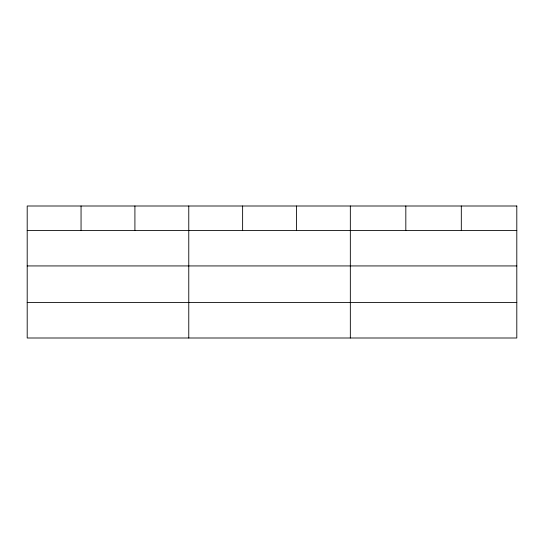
<?xml version="1.0" encoding="UTF-8"?>
<svg xmlns="http://www.w3.org/2000/svg" width="544" height="544" viewBox="0 0 544 544"><rect width="100%" height="100%" fill="white"/><g stroke="black" fill="none" stroke-linecap="round" stroke-linejoin="round"><path stroke-width="0.82" d="M27.2 230.445L516.8 230.445M27.2 265.934L516.8 265.934M27.2 302.505L516.8 302.505M461.312 205.999L461.312 230.445M405.824 205.999L405.824 230.445M350.336 205.999L350.336 338.001M296.48 205.999L296.48 230.445M242.624 205.999L242.624 230.445M188.768 205.999L188.768 338.001M134.912 205.999L134.912 230.445M81.056 205.999L81.056 230.445M516.8 205.999L27.2 205.999L27.2 338.001L516.8 338.001L516.8 205.999"/></g></svg>
